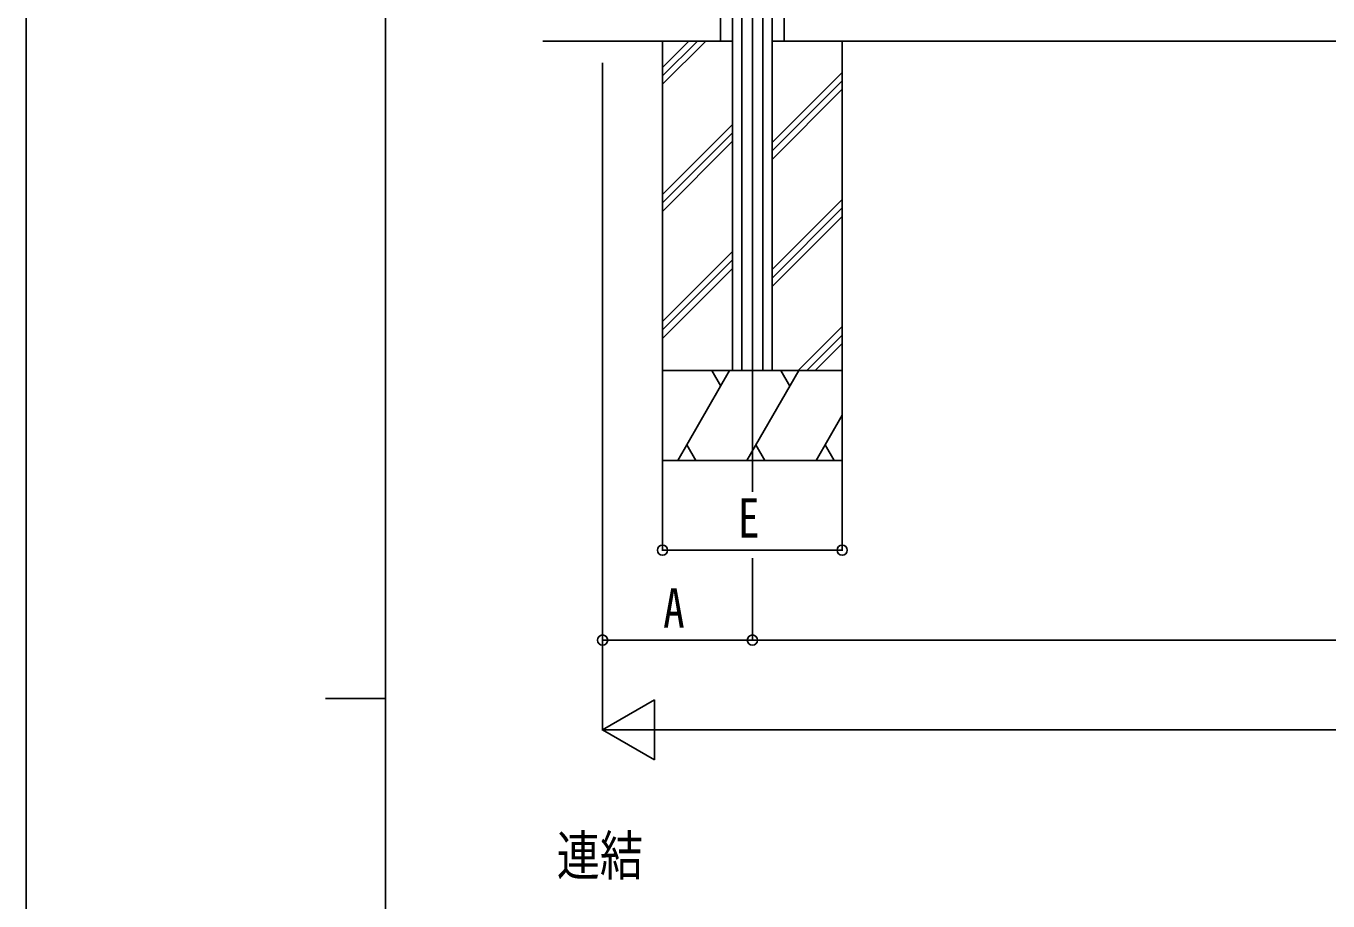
# Model space of a CAD drawing. Units: millimetres, scale not verified. Extents: x -8410 to 8410, y -5940 to 5940.
# Drawn here: x -8410 to -6236, y -88 to 1372 of the extents above; entities that cross this region are included whole.
import ezdxf
from ezdxf.enums import TextEntityAlignment as Align

# ---------------------------------------------------------------- set-up
doc = ezdxf.new("R2010")
doc.units = ezdxf.units.MM
doc.header["$LTSCALE"] = 30
for name, color, linetype in [('0-2_USER1', 3, 'Continuous'), ('0-3_YKK_12', 2, 'Continuous'), ('0-5_YKK_A1', 4, 'Continuous'), ('0-6_YKK_D', 6, 'Continuous'), ('0-7_YKK_ZWAK', 7, 'Continuous')]:
    doc.layers.add(name, color=color, linetype=linetype)
doc.styles.add('ＭＳ ゴシック', font='')
doc.styles.get('ＭＳ ゴシック').set_extended_font_data('MS Gothic')

msp = doc.modelspace()

# ---------------------------------------------------------------- linework, layer by layer
at = {"layer": '0-3_YKK_12'}
msp.add_line((-7197.39, 3616.18), (-7197.39, 595.1), dxfattribs=at)
at = {"layer": '0-5_YKK_A1'}
for p, q in [((-7250.39, 2711.46), (-7250.39, 1347.46)), ((-7230.39, 2711.46), (-7230.39, 797.46)), ((-7214.89, 2711.46), (-7214.89, 797.46)), ((-7179.89, 2711.46), (-7179.89, 797.46)), ((-7164.39, 2711.46), (-7164.39, 797.46)), ((-7144.39, 2711.46), (-7144.39, 1347.46)), ((-7230.39, 1347.46), (-7547.39, 1347.46)), ((-7347.39, 1347.46), (-7347.39, 647.46)), ((-7347.39, 1303.48), (-7303.41, 1347.46)), ((-7347.39, 1289.34), (-7289.27, 1347.46)), ((-7347.39, 1275.2), (-7275.13, 1347.46)), ((-4826.39, 1347.46), (-7164.39, 1347.46)), ((-7047.39, 1347.46), (-7047.39, 647.46)), ((-7164.39, 1178.12), (-7047.39, 1295.12)), ((-7164.39, 1163.98), (-7047.39, 1280.97)), ((-7164.39, 1149.83), (-7047.39, 1266.83)), ((-7347.39, 1091.35), (-7230.39, 1208.35)), ((-7347.39, 1077.21), (-7230.39, 1194.21)), ((-7347.39, 1063.07), (-7230.39, 1180.07)), ((-7164.39, 965.99), (-7047.39, 1082.99)), ((-7164.39, 951.85), (-7047.39, 1068.84)), ((-7164.39, 937.7), (-7047.39, 1054.7)), ((-7347.39, 879.22), (-7230.39, 996.22)), ((-7347.39, 865.08), (-7230.39, 982.08)), ((-7347.39, 850.94), (-7230.39, 967.94)), ((-7120.78, 797.46), (-7047.39, 870.86)), ((-7106.64, 797.46), (-7047.39, 856.71)), ((-7092.5, 797.46), (-7047.39, 842.57)), ((-7047.39, 797.46), (-7347.39, 797.46)), ((-7321.91, 647.46), (-7235.3, 797.46)), ((-7250.3, 771.48), (-7265.31, 797.46)), ((-7206.44, 647.46), (-7119.83, 797.46)), ((-7134.83, 771.48), (-7149.84, 797.47)), ((-7090.97, 647.46), (-7047.39, 722.93)), ((-7306.91, 673.44), (-7291.91, 647.46)), ((-7191.44, 673.44), (-7176.44, 647.46)), ((-7075.97, 673.44), (-7060.97, 647.46)), ((-7347.39, 647.46), (-7047.39, 647.46))]:
    msp.add_line(p, q, dxfattribs=at)
at = {"layer": '0-6_YKK_D'}
for p, q in [((-7447.39, 1310.86), (-7447.39, 346.46)), ((-7347.39, 646.46), (-7347.39, 496.46)), ((-7047.39, 646.46), (-7047.39, 496.46)), ((-7447.39, 540.23), (-7447.39, 196.46)), ((-7347.39, 497.46), (-7047.39, 497.46)), ((-7197.39, 483.93), (-7197.39, 346.46)), ((-7197.39, 483.93), (-7197.39, 346.46)), ((-7197.39, 347.46), (-7447.39, 347.46)), ((-7197.39, 347.46), (-4793.39, 347.46)), ((-7447.39, 197.46), (-7360.79, 247.46)), ((-7360.79, 147.46), (-7360.79, 247.46)), ((-7447.39, 197.46), (-7360.79, 147.46)), ((-7447.39, 197.46), (-7274.19, 197.46)), ((-7347.39, 197.46), (-4643.39, 197.46))]:
    msp.add_line(p, q, dxfattribs=at)
for centre in [(-7347.39, 497.46), (-7047.39, 497.46), (-7447.39, 347.46), (-7197.39, 347.46), (-7197.39, 347.46)]:
    msp.add_circle(centre, 8.5, dxfattribs=at)
at = {"layer": '0-7_YKK_ZWAK'}
for p, q in [((-7809.96, -5050), (-7809.96, 5550)), ((-7909.96, 250), (-7809.96, 250))]:
    msp.add_line(p, q, dxfattribs=at)
msp.add_lwpolyline([(-8410, -5940), (8410, -5940), (8410, 5940), (-8410, 5940)], close=True, dxfattribs=at)

# ---------------------------------------------------------------- texts
at = {"layer": '0-2_USER1', "style": 'ＭＳ ゴシック', "width": 0.8}
msp.add_text('連結', height=65.98, dxfattribs=at).set_placement((-7524, -65), align=Align.BOTTOM_LEFT)
at = {"layer": '0-6_YKK_D', "style": 'ＭＳ ゴシック', "width": 0.8}
for s, p in [('E', (-7221.39, 498.53)), ('A', (-7346.39, 348.26))]:
    msp.add_text(s, height=65.98, dxfattribs=at).set_placement(p, align=Align.BOTTOM_LEFT)

doc.saveas('drawing.dxf')
